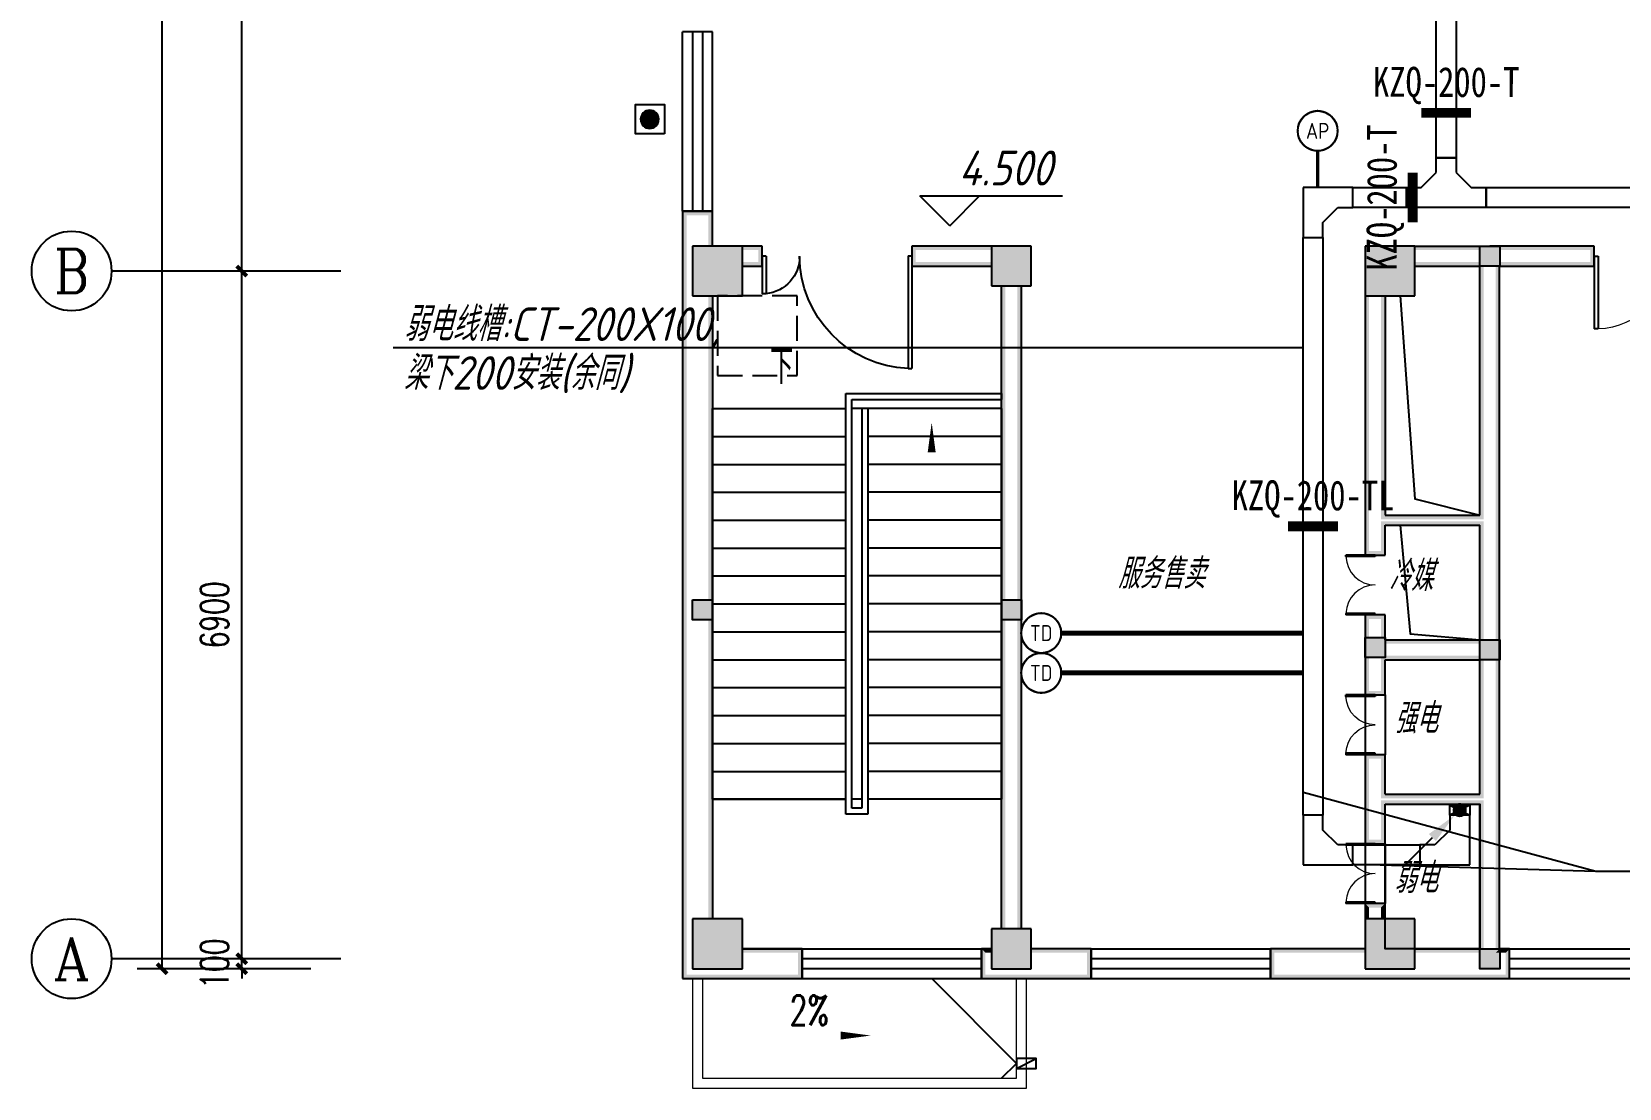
# Model space of a CAD drawing. Extents: x 1252172 to 1336272, y -987752 to -826269.
# Drawn here: x 1272596 to 1288528, y -975603 to -965003 of the extents above; entities that cross this region are included whole.
import ezdxf
from ezdxf.enums import TextEntityAlignment as Align

# ---------------------------------------------------------------- set-up
doc = ezdxf.new("R2010")
doc.units = 0
doc.header["$LTSCALE"] = 1000
doc.header["$PDSIZE"] = 50
doc.linetypes.add('DASH', pattern=[0.35, 0.25, -0.1])
for name, color, linetype in [('1-建筑底图', 8, 'Continuous'), ('AXIS_TEXT', 7, 'Continuous'), ('CABLETRAY_DIM', 3, 'Continuous'), ('CABLETRAY_PDS', 4, 'Continuous'), ('EQUIP-通讯', 3, 'Continuous'), ('gz', 6, 'Continuous'), ('LWIRE', 4, 'Continuous'), ('WIRE-安防', 4, 'Continuous'), ('WIRE-通讯', 4, 'Continuous'), ('抗震支吊架', 2, 'Continuous'), ('电-标注', 1, 'Continuous'), ('防火分区', 255, 'Continuous')]:
    doc.layers.add(name, color=color, linetype=linetype)
doc.styles.add('_TCH_AXIS', font='COMPLEX', dxfattribs={"bigfont": 'GBCBIG'})
doc.styles.add('_TCH_DIM', font='SIMPLEX', dxfattribs={"bigfont": 'GBCBIG'})
doc.styles.add('_TEL_ATTDEF', font='GBENOR', dxfattribs={"width": 0.8, "height": 3, "bigfont": 'GBCBIG'})
doc.styles.add('_TEL_DIM', font='SIMPLEX', dxfattribs={"width": 0.8, "height": 3.5, "bigfont": 'HZTXT'})
doc.styles.add('A_DIM', font='SIMPLEX', dxfattribs={"width": 0.7, "bigfont": 'HZ'})
doc.styles.add('A_DIM_T3', font='SIMPLEX', dxfattribs={"width": 0.7, "bigfont": 'HZ'})
doc.styles.add('COMPLEX', font='COMPLEX')
doc.styles.add('kzcad', font='', dxfattribs={"width": 0.8})
doc.styles.get("Standard").update_dxf_attribs({"font": 'gbeitc.shx', "bigfont": 'gbcbig.shx'})
doc.styles.get('kzcad').set_extended_font_data('SimSun')
doc.linetypes.add('JIEDI', pattern='A,1.25,-0.25,0.25,-0.25,0.625,["/",Standard,S=0.6,R=0,X=0,Y=-0.3],0.625,-0.25,0.25,-0.25', length=4)
doc.dimstyles.new('_TCH_ARCH&&100', dxfattribs={"dimtxt": 280, "dimasz": 100, "dimexe": 250, "dimexo": 300, "dimgap": 135, "dimtad": 1, "dimdec": 0, "dimzin": 0, "dimdsep": 46, "dimtxsty": 'A_DIM_T3', "dimblk": 'ARCHTICK', "dimcen": 0.09, "dimclrt": 7, "dimazin": 2, "dimtfac": 1, "dimtdec": 0, "dimtix": 1, "dimtmove": 2, "dimatfit": 3, "dimfxl": 150, "dimtolj": 1, "dimtzin": 0, "dimarcsym": 0})

# ---------------------------------------------------------------- blocks, each defined once
blk = doc.blocks.new('$equip$00003209')
at = {"const_width": 0.05}
blk.add_lwpolyline([(0, 0.5, -1), (0, -0.5, -1), (0, 0.5, 0.021884)], format="xyb", dxfattribs=at)
blk.add_circle((0, 0), 0.5)
for p in [(0, 0.5), (-0.5, 0), (0.5, 0), (0, -0.5)]:
    blk.add_point(p)
at = {"color": 7, "style": '_TEL_ATTDEF'}
blk.add_attdef('$TEXT$', text='', height=0.4, dxfattribs=at).set_placement((0, 0), align=Align.MIDDLE_CENTER)
at = {"color": 7, "style": '_TEL_DIM', "flags": 1}
for tag in ['A', 'REMARK']:
    blk.add_attdef(tag, text='', height=0.00002, dxfattribs=at).set_placement((0, 0), align=Align.MIDDLE_CENTER)
blk = doc.blocks.new('$equip$00003217')
at = {"const_width": 0.05}
blk.add_lwpolyline([(0, 0.5, -1), (0, -0.5, -1), (0, 0.5, 0.021884)], format="xyb", dxfattribs=at)
blk.add_circle((0, 0), 0.5)
for p in [(0, 0.5), (-0.5, 0), (0.5, 0), (0, -0.5)]:
    blk.add_point(p)
at = {"color": 7, "style": '_TEL_ATTDEF'}
blk.add_attdef('$TEXT$', text='', height=0.4, dxfattribs=at).set_placement((0, 0), align=Align.MIDDLE_CENTER)
at = {"color": 7, "style": '_TEL_DIM', "flags": 1}
for tag in ['A', 'REMARK']:
    blk.add_attdef(tag, text='', height=0.00002, dxfattribs=at).set_placement((0, 0), align=Align.MIDDLE_CENTER)
blk = doc.blocks.new('A$C2CDD3BEF')
at = {"layer": '防火分区'}
h = blk.add_hatch(color=6, dxfattribs=at)
h.dxf.hatch_style = 1
edge = h.paths.add_edge_path()
edge.add_arc((460, 446), 282, 0, 360)
at = {"layer": '防火分区', "color": 6}
blk.add_lwpolyline([(0, 0), (900, 0), (900, 900), (0, 900)], close=True, dxfattribs=at)
blk.add_circle((460, 446), 282, dxfattribs=at)
blk = doc.blocks.new('20220110.20364567')
at = {"layer": 'gz', "ltscale": 0.5}
blk.add_lwpolyline([(4446445, 2233675), (4446645, 2233675), (4446645, 2233875), (4446445, 2233875)], close=True, dxfattribs=at)
blk.add_solid([(4446445, 2233875), (4446645, 2233875), (4446445, 2233675), (4446645, 2233675)], dxfattribs=at)
blk = doc.blocks.new('_ArchTick')
at = {"color": 0, "linetype": 'ByBlock', "const_width": 0.4}
blk.add_lwpolyline([(-0.5, -0.5), (0.5, 0.5)], dxfattribs=at)
blk = doc.blocks.new('*D217')
at = {"layer": '1-建筑底图', "color": 0, "lineweight": -2, "transparency": 16777216}
for p, q in [((1083066, -940010), (1081324, -940010)), ((1081574, -975010), (1081574, -940010)), ((1083066, -975010), (1081324, -975010))]:
    blk.add_line(p, q, dxfattribs=at)
at = {"layer": 'Defpoints', "color": 0}
for p in [(1081574, -940010), (1083366, -940010), (1083366, -975010)]:
    blk.add_point(p, dxfattribs=at)
at = {"layer": '1-建筑底图', "color": 0, "lineweight": -2, "transparency": 16777216, "xscale": 100, "yscale": 100, "zscale": 100}
for p, rotation in [((1081574, -940010), 90), ((1081574, -975010), 270)]:
    blk.add_blockref('_ArchTick', p, dxfattribs=dict(at, rotation=rotation))
at = {"layer": '1-建筑底图', "color": 7, "transparency": 16777216, "insert": (1081299, -957510), "char_height": 280, "attachment_point": 5, "rotation": 90, "style": 'A_DIM_T3'}
blk.add_mtext('\\A1;35000', dxfattribs=at)
blk = doc.blocks.new('*D218')
at = {"layer": '1-建筑底图', "color": 0, "lineweight": -2, "transparency": 16777216}
for p, q in [((1082374, -974910), (1082374, -974810)), ((1083066, -974910), (1082124, -974910)), ((1083066, -975010), (1082124, -975010)), ((1082374, -975010), (1082374, -974910)), ((1082374, -975010), (1082374, -975110))]:
    blk.add_line(p, q, dxfattribs=at)
at = {"layer": 'Defpoints', "color": 0}
for p in [(1082374, -974910), (1083366, -974910), (1083366, -975010)]:
    blk.add_point(p, dxfattribs=at)
at = {"layer": '1-建筑底图', "color": 0, "lineweight": -2, "transparency": 16777216, "xscale": 100, "yscale": 100, "zscale": 100}
for p, rotation in [((1082374, -974910), 270), ((1082374, -975010), 90)]:
    blk.add_blockref('_ArchTick', p, dxfattribs=dict(at, rotation=rotation))
at = {"layer": '1-建筑底图', "color": 7, "transparency": 16777216, "insert": (1082099, -974960), "char_height": 280, "attachment_point": 5, "rotation": 90, "style": 'A_DIM_T3'}
blk.add_mtext('\\A1;100', dxfattribs=at)
blk = doc.blocks.new('*D219')
at = {"layer": '1-建筑底图', "color": 0, "lineweight": -2, "transparency": 16777216}
for p, q in [((1083066, -968010), (1082124, -968010)), ((1082374, -974910), (1082374, -968010)), ((1083066, -974910), (1082124, -974910))]:
    blk.add_line(p, q, dxfattribs=at)
at = {"layer": 'Defpoints', "color": 0}
for p in [(1082374, -968010), (1083366, -968010), (1083366, -974910)]:
    blk.add_point(p, dxfattribs=at)
at = {"layer": '1-建筑底图', "color": 0, "lineweight": -2, "transparency": 16777216, "xscale": 100, "yscale": 100, "zscale": 100}
for p, rotation in [((1082374, -968010), 90), ((1082374, -974910), 270)]:
    blk.add_blockref('_ArchTick', p, dxfattribs=dict(at, rotation=rotation))
at = {"layer": '1-建筑底图', "color": 7, "transparency": 16777216, "insert": (1082099, -971460), "char_height": 280, "attachment_point": 5, "rotation": 90, "style": 'A_DIM_T3'}
blk.add_mtext('\\A1;6900', dxfattribs=at)
blk = doc.blocks.new('*D220')
at = {"layer": '1-建筑底图', "color": 0, "lineweight": -2, "transparency": 16777216}
for p, q in [((1083066, -961110), (1082124, -961110)), ((1082374, -968010), (1082374, -961110)), ((1083066, -968010), (1082124, -968010))]:
    blk.add_line(p, q, dxfattribs=at)
at = {"layer": 'Defpoints', "color": 0}
for p in [(1082374, -961110), (1083366, -961110), (1083366, -968010)]:
    blk.add_point(p, dxfattribs=at)
at = {"layer": '1-建筑底图', "color": 0, "lineweight": -2, "transparency": 16777216, "xscale": 100, "yscale": 100, "zscale": 100}
for p, rotation in [((1082374, -961110), 90), ((1082374, -968010), 270)]:
    blk.add_blockref('_ArchTick', p, dxfattribs=dict(at, rotation=rotation))
at = {"layer": '1-建筑底图', "color": 7, "transparency": 16777216, "insert": (1082099, -964560), "char_height": 280, "attachment_point": 5, "rotation": 90, "style": 'A_DIM_T3'}
blk.add_mtext('\\A1;6900', dxfattribs=at)
blk = doc.blocks.new('$DorLib2D$00000225')
at = {"color": 0}
for p, q in [((0.475, -0.001), (0.475, 0.752)), ((0.475, 0.752), (0.5, 0.752)), ((0.5, -0.001), (0.5, 0.752)), ((-0.5, 0), (-0.5, 0.252)), ((-0.475, 0.252), (-0.5, 0.252)), ((-0.475, 0), (-0.475, 0.252)), ((-0.475, 0), (-0.5, 0)), ((0.475, -0.001), (0.5, -0.001))]:
    blk.add_line(p, q, dxfattribs=at)
for centre, radius, start, end in [((0.505, -0.002), 0.755, 92.2493, 179.7238), ((-0.501, 0.003), 0.251, 359.7899, 84.0974)]:
    blk.add_arc(centre, radius, start, end, dxfattribs=at)
blk = doc.blocks.new('$DorLib2D$00000002')
for p, q in [((-0.5, 0), (-0.5, 0.4875)), ((-0.475, 0.4875), (-0.5, 0.4875)), ((-0.475, 0), (-0.475, 0.4875)), ((0.475, 0), (0.475, 0.4875)), ((0.475, 0.4875), (0.5, 0.4875)), ((0.5, 0), (0.5, 0.4875)), ((-0.5, 0), (-0.475, 0)), ((0.5, 0), (0.475, 0))]:
    blk.add_line(p, q)
at = {"lineweight": 13}
for centre, start, end in [((-0.4875, 0), 0, 88.53072), ((0.4875, 0), 91.46928, 180)]:
    blk.add_arc(centre, 0.4875, start, end, dxfattribs=at)
blk = doc.blocks.new('$WINLIB2D$00000001')
at = {"color": 0}
for points in [[(-0.5, 0.5), (-0.5, -0.5)], [(-0.5, 0.5), (0.5, 0.5)], [(0.5, -0.5), (0.5, 0.5)], [(0.5, 0.1667), (-0.5, 0.1667)], [(0.5, -0.1667), (-0.5, -0.1667)], [(-0.5, -0.5), (0.5, -0.5)]]:
    blk.add_lwpolyline(points, dxfattribs=at)
blk = doc.blocks.new('_AXISO')
blk.add_circle((0, 0), 0.5)
at = {"layer": 'AXIS_TEXT', "style": 'COMPLEX', "width": 1.041667}
blk.add_attdef('A', text='', height=0.56, dxfattribs=at).set_placement((-0.25, -0.28), (0.25, -0.28), align=Align.FIT)
blk = doc.blocks.new('$TelecSys$00000081')
for p, q in [((0.104, 0.104), (0.104, 0.104)), ((-0.104, -0.104), (-0.104, -0.104)), ((-1.15, -1.15), (-0.55, -0.55))]:
    blk.add_line(p, q)
at = {"const_width": 0.142}
blk.add_lwpolyline([(0.071, 0, 1), (-0.071, 0, 1)], format="xyb", close=True, dxfattribs=at)
blk.add_solid([(-0.62, -0.48), (-0.48, -0.62), (-0.1, -0.1)])
at = {"width": 0.8, "flags": 9}
blk.add_attdef('A', (0, 0), '', height=0.00002, rotation=180, dxfattribs=at)
blk = doc.blocks.new('1-2层建筑底图')
at = {"layer": '1-建筑底图'}
for points in [[(1087097.5, -967410), (1086797.5, -967410), (1086837.5, -967450), (1087057.5, -967450)], [(1086797.5, -967410), (1086797.5, -968010), (1086837.5, -968010), (1086837.5, -967450)], [(1087057.5, -967760), (1087097.5, -967760), (1087097.5, -967410), (1087057.5, -967450)], [(1087397.5, -968260), (1087397.5, -967760), (1086897.5, -967760), (1086897.5, -968260)], [(1087397.5, -967760), (1086897.5, -967760), (1086937.5, -967800), (1087357.5, -967800)], [(1086897.5, -967760), (1086897.5, -968260), (1086937.5, -968220), (1086937.5, -967800)], [(1087397.5, -968260), (1087397.5, -967760), (1087357.5, -967800), (1087357.5, -968220)], [(1087397.5, -967760), (1087397.5, -967800), (1087557.5, -967800), (1087597.5, -967760)], [(1087597.5, -967960), (1087597.5, -967760), (1087557.5, -967800), (1087557.5, -967920)], [(1089897.5, -967800), (1089897.5, -967760), (1089097.5, -967760), (1089137.5, -967800)], [(1089097.5, -967760), (1089097.5, -967960), (1089137.5, -967920), (1089137.5, -967800)], [(1090297.5, -968160), (1090297.5, -967760), (1089897.5, -967760), (1089897.5, -968160)], [(1090297.5, -967760), (1089897.5, -967760), (1089937.5, -967800), (1090257.5, -967800)], [(1089897.5, -967760), (1089897.5, -968160), (1089937.5, -968120), (1089937.5, -967800)], [(1090297.5, -968160), (1090297.5, -967760), (1090257.5, -967800), (1090257.5, -968120)], [(1094147.5, -968260), (1094147.5, -967760), (1093647.5, -967760), (1093647.5, -968260)], [(1094147.5, -967760), (1093647.5, -967760), (1093687.5, -967800), (1094107.5, -967800)], [(1093647.5, -967760), (1093647.5, -968260), (1093687.5, -968220), (1093687.5, -967800)], [(1094147.5, -968260), (1094147.5, -967760), (1094107.5, -967800), (1094107.5, -968220)], [(1094147.5, -967760), (1094147.5, -967800), (1094897.5, -967800), (1094897.5, -967760)], [(1095947.5, -967760), (1094897.5, -967760), (1094897.5, -967800), (1095907.5, -967800)], [(1095947.5, -967960), (1095947.5, -967760), (1095907.5, -967800), (1095907.5, -967920)], [(1087397.5, -967920), (1087397.5, -967960), (1087597.5, -967960), (1087557.5, -967920)], [(1089897.5, -967960), (1089897.5, -967920), (1089137.5, -967920), (1089097.5, -967960)], [(1094147.5, -967920), (1094147.5, -967960), (1094797.5, -967960), (1094837.5, -967920)], [(1094797.5, -970460), (1094797.5, -967960), (1094837.5, -967920), (1094837.5, -970500)], [(1094997.5, -970510), (1094997.5, -967960), (1094957.5, -967920), (1094957.5, -970510)], [(1094997.5, -967960), (1095947.5, -967960), (1095907.5, -967920), (1094957.5, -967920)], [(1086797.5, -968010), (1086797.5, -975110), (1086837.5, -975070), (1086837.5, -968010)], [(1089897.5, -968160), (1090297.5, -968160), (1090257.5, -968120), (1089937.5, -968120)], [(1090037.5, -968160), (1089997.5, -968160), (1089997.5, -974610), (1090037.5, -974610)], [(1090197.5, -968160), (1090157.5, -968160), (1090157.5, -974610), (1090197.5, -974610)], [(1086897.5, -968260), (1087397.5, -968260), (1087357.5, -968220), (1086937.5, -968220)], [(1087057.5, -974510), (1087097.5, -974510), (1087097.5, -968260), (1087057.5, -968260)], [(1093647.5, -968260), (1094147.5, -968260), (1094107.5, -968220), (1093687.5, -968220)], [(1093687.5, -968260), (1093647.5, -968260), (1093647.5, -970510), (1093687.5, -970510)], [(1093847.5, -968260), (1093807.5, -968260), (1093807.5, -970500), (1093847.5, -970460)], [(1093647.5, -970510), (1093647.5, -970860), (1093687.5, -970820), (1093687.5, -970510)], [(1093847.5, -970460), (1094797.5, -970460), (1094837.5, -970500), (1093807.5, -970500)], [(1093847.5, -970860), (1093847.5, -970560), (1093807.5, -970520), (1093807.5, -970820)], [(1093847.5, -970560), (1094797.5, -970560), (1094837.5, -970520), (1093807.5, -970520)], [(1094797.5, -971710), (1094797.5, -970560), (1094837.5, -970520), (1094837.5, -971750)], [(1094997.5, -971810), (1094997.5, -970510), (1094957.5, -970510), (1094957.5, -971810)], [(1093647.5, -970860), (1093847.5, -970860), (1093807.5, -970820), (1093687.5, -970820)], [(1093847.5, -971460), (1093647.5, -971460), (1093687.5, -971500), (1093807.5, -971500)], [(1093647.5, -971460), (1093647.5, -971810), (1093687.5, -971810), (1093687.5, -971500)], [(1093847.5, -971710), (1093847.5, -971460), (1093807.5, -971500), (1093807.5, -971750)], [(1093647.5, -971810), (1093647.5, -972263.4), (1093687.5, -972223.4), (1093687.5, -971810)], [(1093847.5, -971710), (1094797.5, -971710), (1094837.5, -971750), (1093807.5, -971750)], [(1094997.5, -973310), (1094997.5, -971810), (1094957.5, -971810), (1094957.5, -973310)], [(1093847.5, -972263.4), (1093847.5, -971910), (1093807.5, -971870), (1093807.5, -972223.4)], [(1093847.5, -971910), (1094797.5, -971910), (1094837.5, -971870), (1093807.5, -971870)], [(1094797.5, -973260), (1094797.5, -971910), (1094837.5, -971870), (1094837.5, -973300)], [(1093647.5, -972263.4), (1093847.5, -972263.4), (1093807.5, -972223.4), (1093687.5, -972223.4)], [(1093847.5, -972863.4), (1093647.5, -972863.4), (1093687.5, -972903.4), (1093807.5, -972903.4)], [(1093647.5, -972863.4), (1093647.5, -973310), (1093687.5, -973310), (1093687.5, -972903.4)], [(1093847.5, -973260), (1093847.5, -972863.4), (1093807.5, -972903.4), (1093807.5, -973300)], [(1093647.5, -973310), (1093647.5, -973756.5), (1093687.5, -973716.5), (1093687.5, -973310)], [(1093847.5, -973260), (1094797.5, -973260), (1094837.5, -973300), (1093807.5, -973300)], [(1093847.5, -973756.5), (1093847.5, -973360), (1093807.5, -973320), (1093807.5, -973716.5)], [(1093847.5, -973360), (1094797.5, -973360), (1094837.5, -973320), (1093807.5, -973320)], [(1094797.5, -974810), (1094797.5, -973360), (1094837.5, -973320), (1094837.5, -974850)], [(1094997.5, -974810), (1094997.5, -973310), (1094957.5, -973310), (1094957.5, -974850)], [(1093647.5, -973756.5), (1093847.5, -973756.5), (1093807.5, -973716.5), (1093687.5, -973716.5)], [(1093847.5, -974356.5), (1093647.5, -974356.5), (1093687.5, -974396.5), (1093807.5, -974396.5)], [(1093647.5, -974510), (1093687.5, -974510), (1093687.5, -974396.5), (1093647.5, -974356.5)], [(1093807.5, -974510), (1093847.5, -974510), (1093847.5, -974356.5), (1093807.5, -974396.5)], [(1087397.5, -975010), (1087397.5, -974510), (1086897.5, -974510), (1086897.5, -975010)], [(1087397.5, -974510), (1086897.5, -974510), (1086937.5, -974550), (1087357.5, -974550)], [(1086897.5, -974510), (1086897.5, -975010), (1086937.5, -974970), (1086937.5, -974550)], [(1087397.5, -975010), (1087397.5, -974510), (1087357.5, -974550), (1087357.5, -974970)], [(1094147.5, -975010), (1094147.5, -974510), (1093647.5, -974510), (1093647.5, -975010)], [(1094147.5, -974510), (1093647.5, -974510), (1093687.5, -974550), (1094107.5, -974550)], [(1093647.5, -974510), (1093647.5, -975010), (1093687.5, -974970), (1093687.5, -974550)], [(1094147.5, -975010), (1094147.5, -974510), (1094107.5, -974550), (1094107.5, -974970)], [(1090297.5, -975010), (1090297.5, -974610), (1089897.5, -974610), (1089897.5, -975010)], [(1090297.5, -974610), (1089897.5, -974610), (1089937.5, -974650), (1090257.5, -974650)], [(1089897.5, -974610), (1089897.5, -975010), (1089937.5, -974970), (1089937.5, -974650)], [(1090297.5, -975010), (1090297.5, -974610), (1090257.5, -974650), (1090257.5, -974970)], [(1087397.5, -974810), (1087397.5, -974850), (1087957.5, -974850), (1087997.5, -974810)], [(1087997.5, -975110), (1087997.5, -974810), (1087957.5, -974850), (1087957.5, -975070)], [(1089897.5, -974850), (1089897.5, -974810), (1089797.5, -974810), (1089837.5, -974850)], [(1089797.5, -974810), (1089797.5, -975110), (1089837.5, -975070), (1089837.5, -974850)], [(1090297.5, -974810), (1090297.5, -974850), (1090857.5, -974850), (1090897.5, -974810)], [(1090897.5, -975110), (1090897.5, -974810), (1090857.5, -974850), (1090857.5, -975070)], [(1093647.5, -974850), (1093647.5, -974810), (1092697.5, -974810), (1092737.5, -974850)], [(1092697.5, -974810), (1092697.5, -975110), (1092737.5, -975070), (1092737.5, -974850)], [(1094147.5, -974810), (1094147.5, -974850), (1094837.5, -974850), (1094797.5, -974810)], [(1095097.5, -974810), (1094997.5, -974810), (1094957.5, -974850), (1095057.5, -974850)], [(1095097.5, -975110), (1095097.5, -974810), (1095057.5, -974850), (1095057.5, -975070)], [(1086897.5, -975010), (1087397.5, -975010), (1087357.5, -974970), (1086937.5, -974970)], [(1089897.5, -975010), (1090297.5, -975010), (1090257.5, -974970), (1089937.5, -974970)], [(1093647.5, -975010), (1094147.5, -975010), (1094107.5, -974970), (1093687.5, -974970)], [(1086797.5, -975110), (1087997.5, -975110), (1087957.5, -975070), (1086837.5, -975070)], [(1089797.5, -975110), (1090097.5, -975110), (1090097.5, -975070), (1089837.5, -975070)], [(1090097.5, -975110), (1090897.5, -975110), (1090857.5, -975070), (1090097.5, -975070)], [(1092697.5, -975110), (1093897.5, -975110), (1093897.5, -975070), (1092737.5, -975070)], [(1093897.5, -975110), (1094897.5, -975110), (1094897.5, -975070), (1093897.5, -975070)], [(1094897.5, -975110), (1095097.5, -975110), (1095057.5, -975070), (1094897.5, -975070)]]:
    blk.add_hatch(color=256, dxfattribs=at).paths.add_polyline_path(points)
for p, q in [((1089478, -967556.8), (1089178, -967256.8)), ((1089178, -967256.8), (1090611.9, -967256.8)), ((1089478, -967556.8), (1089778, -967256.8)), ((1087097.5, -967410), (1086797.5, -967410)), ((1086797.5, -967410), (1086797.5, -968010)), ((1087097.5, -967760), (1087097.5, -967410)), ((1087397.5, -967760), (1086897.5, -967760)), ((1086897.5, -967760), (1086897.5, -968260)), ((1087597.5, -967760), (1087397.5, -967760)), ((1087397.5, -968260), (1087397.5, -967760)), ((1087597.5, -967960), (1087597.5, -967760)), ((1089897.5, -967760), (1089097.5, -967760)), ((1089097.5, -967760), (1089097.5, -967960)), ((1090297.5, -967760), (1089897.5, -967760)), ((1089897.5, -967760), (1089897.5, -968160)), ((1090297.5, -968160), (1090297.5, -967760)), ((1094147.5, -967760), (1093647.5, -967760)), ((1093647.5, -967760), (1093647.5, -968260)), ((1094147.5, -968260), (1094147.5, -967760)), ((1094147.5, -967760), (1094897.5, -967760)), ((1095947.5, -967760), (1094897.5, -967760)), ((1095947.5, -967960), (1095947.5, -967760)), ((1087397.5, -967960), (1087597.5, -967960)), ((1089097.5, -967960), (1089897.5, -967960)), ((1094147.5, -967960), (1094797.5, -967960)), ((1094797.5, -970460), (1094797.5, -967960)), ((1094997.5, -970510), (1094997.5, -967960)), ((1094997.5, -967960), (1095947.5, -967960)), ((1083366.4, -968010), (1081066.4, -968010)), ((1086797.5, -968010), (1086797.5, -975110)), ((1089897.5, -968160), (1090297.5, -968160)), ((1089997.5, -974610), (1089997.5, -968160)), ((1090197.5, -974610), (1090197.5, -968160)), ((1086897.5, -968260), (1087397.5, -968260)), ((1087097.5, -968260), (1087097.5, -974510)), ((1093647.5, -968260), (1094147.5, -968260)), ((1093647.5, -968260), (1093647.5, -970510)), ((1093847.5, -968260), (1093847.5, -970460)), ((1088437.5, -973460), (1088437.5, -969240)), ((1088437.5, -969240), (1089997.5, -969240)), ((1089997.5, -969240), (1089997.5, -969300)), ((1087097.5, -973310), (1087097.5, -969390)), ((1087097.5, -969390), (1088437.5, -969390)), ((1088497.5, -973400), (1088497.5, -969300)), ((1088497.5, -969300), (1089997.5, -969300)), ((1088497.5, -973310), (1088497.5, -969390)), ((1088597.5, -969390), (1088497.5, -969390)), ((1088597.5, -969390), (1088597.5, -973310)), ((1088657.5, -969390), (1088597.5, -969390)), ((1088597.5, -969390), (1088597.5, -973400)), ((1088657.5, -969390), (1088597.5, -969390)), ((1089997.5, -969390), (1088657.5, -969390)), ((1088657.5, -969390), (1088657.5, -973460)), ((1089997.5, -969390), (1089997.5, -973310)), ((1087097.5, -969670), (1088437.5, -969670)), ((1089997.5, -969670), (1088657.5, -969670)), ((1087097.5, -969950), (1088437.5, -969950)), ((1089997.5, -969950), (1088657.5, -969950)), ((1087097.5, -970230), (1088437.5, -970230)), ((1089997.5, -970230), (1088657.5, -970230)), ((1087097.5, -970510), (1088437.5, -970510)), ((1089997.5, -970510), (1088657.5, -970510)), ((1093647.5, -970510), (1093647.5, -970860)), ((1093847.5, -970460), (1094797.5, -970460)), ((1094997.5, -971810), (1094997.5, -970510)), ((1093847.5, -970860), (1093847.5, -970560)), ((1093847.5, -970560), (1094797.5, -970560)), ((1094797.5, -971710), (1094797.5, -970560)), ((1087097.5, -970790), (1088437.5, -970790)), ((1089997.5, -970790), (1088657.5, -970790)), ((1093647.5, -970860), (1093847.5, -970860)), ((1087097.5, -971070), (1088437.5, -971070)), ((1089997.5, -971070), (1088657.5, -971070)), ((1087097.5, -971350), (1088437.5, -971350)), ((1089997.5, -971350), (1088657.5, -971350)), ((1093847.5, -971460), (1093647.5, -971460)), ((1093647.5, -971460), (1093647.5, -971810)), ((1093847.5, -971710), (1093847.5, -971460)), ((1087097.5, -971630), (1088437.5, -971630)), ((1089997.5, -971630), (1088657.5, -971630)), ((1093647.5, -971810), (1093647.5, -972263.4)), ((1093847.5, -971710), (1094797.5, -971710)), ((1094997.5, -973310), (1094997.5, -971810)), ((1087097.5, -971910), (1088437.5, -971910)), ((1089997.5, -971910), (1088657.5, -971910)), ((1093847.5, -972263.4), (1093847.5, -971910)), ((1093847.5, -971910), (1094797.5, -971910)), ((1094797.5, -973260), (1094797.5, -971910)), ((1087097.5, -972190), (1088437.5, -972190)), ((1089997.5, -972190), (1088657.5, -972190)), ((1093647.5, -972263.4), (1093647.5, -972863.4)), ((1093647.5, -972263.4), (1093847.5, -972263.4)), ((1093847.5, -972263.4), (1093847.5, -972863.4)), ((1087097.5, -972470), (1088437.5, -972470)), ((1089997.5, -972470), (1088657.5, -972470)), ((1087097.5, -972750), (1088437.5, -972750)), ((1089997.5, -972750), (1088657.5, -972750)), ((1093847.5, -972863.4), (1093647.5, -972863.4)), ((1093647.5, -972863.4), (1093647.5, -973310)), ((1093847.5, -973260), (1093847.5, -972863.4)), ((1087097.5, -973030), (1088437.5, -973030)), ((1089997.5, -973030), (1088657.5, -973030)), ((1087097.5, -973310), (1088437.5, -973310)), ((1087097.5, -973310), (1087097.5, -974510)), ((1088437.5, -973310), (1087097.5, -973310)), ((1088597.5, -973310), (1088497.5, -973310)), ((1088597.5, -973400), (1088497.5, -973400)), ((1089997.5, -973310), (1088657.5, -973310)), ((1089997.5, -973310), (1088657.5, -973310)), ((1089997.5, -974610), (1089997.5, -973310)), ((1093647.5, -973310), (1093647.5, -973756.5)), ((1093847.5, -973260), (1094797.5, -973260)), ((1093847.5, -973756.5), (1093847.5, -973360)), ((1093847.5, -973360), (1094797.5, -973360)), ((1094797.5, -974810), (1094797.5, -973360)), ((1094997.5, -974810), (1094997.5, -973310)), ((1088657.5, -973460), (1088437.5, -973460)), ((1093647.5, -973756.5), (1093647.5, -974356.5)), ((1093647.5, -973756.5), (1093847.5, -973756.5)), ((1093847.5, -973756.5), (1093847.5, -974356.5)), ((1093847.5, -974356.5), (1093647.5, -974356.5)), ((1093647.5, -974356.5), (1093647.5, -974510)), ((1093847.5, -974510), (1093847.5, -974356.5)), ((1087397.5, -974510), (1086897.5, -974510)), ((1086897.5, -974510), (1086897.5, -975010)), ((1087397.5, -975010), (1087397.5, -974510)), ((1094147.5, -974510), (1093647.5, -974510)), ((1093647.5, -974510), (1093647.5, -975010)), ((1094147.5, -975010), (1094147.5, -974510)), ((1090297.5, -974610), (1089897.5, -974610)), ((1089897.5, -974610), (1089897.5, -975010)), ((1090297.5, -975010), (1090297.5, -974610)), ((1087997.5, -974810), (1087397.5, -974810)), ((1087397.5, -974810), (1089897.5, -974810)), ((1087997.5, -975110), (1087997.5, -974810)), ((1089897.5, -974810), (1089797.5, -974810)), ((1089797.5, -974810), (1089797.5, -975110)), ((1090897.5, -974810), (1090297.5, -974810)), ((1090897.5, -975110), (1090897.5, -974810)), ((1093647.5, -974810), (1092697.5, -974810)), ((1092697.5, -974810), (1092697.5, -975110)), ((1094147.5, -974810), (1094797.5, -974810)), ((1095097.5, -974810), (1094997.5, -974810)), ((1095097.5, -975110), (1095097.5, -974810)), ((1083366.4, -974910), (1081066.4, -974910)), ((1086897.5, -975010), (1087397.5, -975010)), ((1089897.5, -975010), (1090297.5, -975010)), ((1093647.5, -975010), (1094147.5, -975010)), ((1086797.5, -975110), (1087997.5, -975110)), ((1090147.5, -975960), (1089297.5, -975110)), ((1089797.5, -975110), (1090097.5, -975110)), ((1090097.5, -975110), (1090897.5, -975110)), ((1092697.5, -975110), (1093897.5, -975110)), ((1093897.5, -975110), (1094897.5, -975110)), ((1094897.5, -975110), (1095097.5, -975110)), ((1089997.5, -976110), (1090147.5, -975960))]:
    blk.add_line(p, q, dxfattribs=at)
at = {"layer": '1-建筑底图', "linetype": 'DASH'}
blk.add_lwpolyline([(1087147.7, -969060), (1087947.7, -969060), (1087947.7, -968260), (1087147.7, -968260), (1087147.7, -969060)], dxfattribs=at)
at = {"layer": '1-建筑底图'}
for points in [[(1093997.5, -968260), (1094146.1, -970297.5), (1094797.5, -970460)], [(1093997.5, -970560), (1094098.2, -971649), (1094797.5, -971710)], [(1090147.5, -976010), (1090147.5, -976010), (1090347.5, -976010), (1090347.5, -975910), (1090147.5, -975910), (1090147.5, -976010), (1090347.5, -975910)]]:
    blk.add_lwpolyline(points, dxfattribs=at)
for points in [[(1087797.5, -969250, 0, 0, 0), (1087797.5, -974060, 0, 0, 0), (1089297.5, -974060, 0, 0, 0), (1089297.5, -969530, 0, 80, 0), (1089297.5, -969830, 0, 0, 0)], [(1087437.5, -975681, 0, 0, 0), (1088684.5, -975681, 0, 80, 0), (1088384.5, -975681, 0, 0, 0)]]:
    blk.add_lwpolyline(points, format="xyseb", dxfattribs=at)
at = {"layer": '1-建筑底图', "lineweight": 18}
blk.add_lwpolyline([(1090247.5, -975110), (1086897.5, -975110), (1086897.5, -976210), (1090247.5, -976210)], close=True, dxfattribs=at)
blk.add_lwpolyline([(1086997.5, -975110), (1086997.5, -976110), (1090147.5, -976110), (1090147.5, -975110)], dxfattribs=at)
at = {"layer": '1-建筑底图'}
for name, p, xscale, yscale, zscale, rotation in [('$WINLIB2D$00000001', (1086947.5, -966510), -1800, -300, -1800, 270), ('$DorLib2D$00000225', (1088347.5, -967860), -1500, 1500, 200, 179.9999999999967), ('$DorLib2D$00000002', (1093747.5, -971160), -600, -600, 200, 270), ('$DorLib2D$00000002', (1093747.5, -972563.4), 600, -600, 200, 270), ('$DorLib2D$00000002', (1093747.5, -974056.5), -600, -600, 200, 270.0000000000042)]:
    blk.add_blockref(name, p, dxfattribs=dict(at, xscale=xscale, yscale=yscale, zscale=zscale, rotation=rotation))
for name, p, xscale, yscale, zscale in [('A$C2CDD3BEF', (1086617, -966632.4), -0.324, 0.324, 0.324), ('$DorLib2D$00000002', (1096697.5, -967860), 1500, -1500, 1500), ('$WINLIB2D$00000001', (1088897.5, -974960), 1800, 300, 1800), ('$WINLIB2D$00000001', (1091797.5, -974960), 1800, 300, 1800), ('$WINLIB2D$00000001', (1095997.5, -974960), 1800, -300, 1800)]:
    blk.add_blockref(name, p, dxfattribs=dict(at, xscale=xscale, yscale=yscale, zscale=zscale))
ref = blk.add_blockref('_AXISO', (1080666.4, -968010), dxfattribs=dict(at, xscale=800, yscale=800, zscale=800))
ref.add_attrib('A', 'B', dxfattribs={"layer": 'AXIS_TEXT', "height": 435.3, "style": '_TCH_AXIS'}).set_placement((1080490.2, -968227.6), (1080842.6, -968227.6), align=Align.FIT)
at = {"layer": '1-建筑底图', "ltscale": 0.5, "xscale": -1, "rotation": 180}
for p in [(-3351647, 1265914.7), (-3359547, 1262364.7), (-3359547, 1262364.7), (-3356447, 1262364.7), (-3352797, 1261987.7), (-3351647, 1261964.7), (-3351647, 1258864.7)]:
    blk.add_blockref('20220110.20364567', p, dxfattribs=at)
at = {"layer": '1-建筑底图'}
ref = blk.add_blockref('_AXISO', (1080666.4, -974910), dxfattribs=dict(at, xscale=800, yscale=800, zscale=800))
ref.add_attrib('A', 'A', dxfattribs={"layer": 'AXIS_TEXT', "height": 425.2, "style": '_TCH_AXIS'}).set_placement((1080484.2, -975122.6), (1080848.6, -975122.6), align=Align.FIT)
at = {"layer": '1-建筑底图', "color": 7}
blk.add_text('4.500', height=350, dxfattribs=at).set_placement((1089566.7, -967151.8))
for s, height, style, width, p in [('下', 350, 'A_DIM', 0.7, (1087676, -969145)), ('2%%%', 297.5, '_TCH_DIM', 0.705882, (1087871, -975576))]:
    blk.add_text(s, height=height, dxfattribs=dict(at, style=style, width=width)).set_placement(p)
at = {"layer": '1-建筑底图'}
for s, p in [('服务售卖', (1091164.8, -971195.6)), ('冷媒', (1093887.9, -971220.2)), ('强电', (1093937.4, -972648.7)), ('弱电', (1093937.4, -974250.4))]:
    blk.add_text(s, height=302.47, dxfattribs=at).set_placement(p)
for p1, p2, distance, picture, middle in [((1083366.4, -975010), (1083366.4, -940010), 1792.8, '*D217', (1081298.6, -957510)), ((1083366.4, -968010), (1083366.4, -961110), 992.8, '*D220', (1082098.6, -964560)), ((1083366.4, -974910), (1083366.4, -968010), 992.8, '*D219', (1082098.6, -971460)), ((1083366.4, -975010), (1083366.4, -974910), 992.8, '*D218', (1082098.6, -974960))]:
    dim = blk.add_aligned_dim(p1=p1, p2=p2, distance=distance, dimstyle='_TCH_ARCH&&100', dxfattribs=at)
    dim.commit()
    dim.dimension.update_dxf_attribs({"geometry": picture, "text_midpoint": middle})

msp = doc.modelspace()

# ---------------------------------------------------------------- linework, layer by layer
at = {"layer": 'CABLETRAY_DIM'}
for p, q in [((1279990, -968175), (1276223, -968175)), ((1285354, -968175), (1279990, -968175)), ((1285354, -972631), (1288293, -973424)), ((1286127, -973362), (1288293, -973424)), ((1288293, -973424), (1292060, -973424))]:
    msp.add_line(p, q, dxfattribs=at)
at = {"layer": 'CABLETRAY_PDS', "linetype": 'ByBlock'}
for p, q in [((1286691, -966266), (1286691, -947635)), ((1286891, -947635), (1286891, -966266)), ((1286891, -966266), (1286691, -966266)), ((1286691, -966416), (1286691, -966266)), ((1286691, -966266), (1286891, -966266)), ((1286891, -966266), (1286891, -966416)), ((1285854, -966566), (1285354, -966566)), ((1285354, -966566), (1285354, -967066)), ((1285854, -966766), (1285854, -966566)), ((1285854, -966766), (1285854, -966566)), ((1285854, -966566), (1286391, -966566)), ((1286391, -966566), (1286391, -966766)), ((1286391, -966766), (1286391, -966566)), ((1286391, -966566), (1286541, -966566)), ((1286541, -966566), (1286691, -966416)), ((1286891, -966416), (1287041, -966566)), ((1287041, -966566), (1287191, -966566)), ((1287191, -966766), (1287191, -966566)), ((1287191, -966566), (1302307, -966566)), ((1287191, -966566), (1287191, -966766)), ((1285554, -966916), (1285704, -966766)), ((1285704, -966766), (1285854, -966766)), ((1286391, -966766), (1285854, -966766)), ((1287191, -966766), (1286391, -966766)), ((1302307, -966766), (1287191, -966766)), ((1285554, -967066), (1285554, -966916)), ((1285354, -967066), (1285554, -967066)), ((1285354, -972862), (1285354, -967066)), ((1285354, -967066), (1285554, -967066)), ((1285554, -967066), (1285554, -972862)), ((1285554, -972862), (1285354, -972862)), ((1285354, -972862), (1285354, -973362)), ((1285554, -972862), (1285354, -972862)), ((1285554, -973012), (1285554, -972862)), ((1287027, -972862), (1286827, -972862)), ((1286827, -972862), (1286827, -973012)), ((1287027, -973362), (1287027, -972862)), ((1285704, -973162), (1285554, -973012)), ((1286827, -973012), (1286677, -973162)), ((1285854, -973162), (1285704, -973162)), ((1285854, -973362), (1285854, -973162)), ((1285854, -973162), (1286527, -973162)), ((1285854, -973362), (1285854, -973162)), ((1286527, -973162), (1286527, -973362)), ((1286677, -973162), (1286527, -973162)), ((1286527, -973162), (1286527, -973362)), ((1285354, -973362), (1285854, -973362)), ((1286527, -973362), (1285854, -973362)), ((1286527, -973362), (1287027, -973362))]:
    msp.add_line(p, q, dxfattribs=at)
at = {"layer": 'WIRE-安防', "linetype": 'Continuous', "const_width": 35}
msp.add_lwpolyline([(1285501, -966566), (1285501, -966197)], dxfattribs=at)
at = {"layer": 'WIRE-通讯', "linetype": 'Continuous', "const_width": 50}
for points in [[(1282927, -971036), (1285354, -971036)], [(1282927, -971436), (1285354, -971436)]]:
    msp.add_lwpolyline(points, dxfattribs=at)
at = {"layer": '抗震支吊架', "color": 2, "const_width": 100}
for points in [[(1286541, -965816), (1287041, -965816)], [(1286454, -966916), (1286454, -966416)], [(1285204, -969964), (1285704, -969964)]]:
    msp.add_lwpolyline(points, dxfattribs=at)
at = {"layer": '电-标注', "linetype": 'JIEDI'}
msp.add_lwpolyline([(1286177, -972753), (1287127, -972753), (1287127, -974203), (1286177, -974203)], close=True, dxfattribs=at)
at = {"layer": '电-标注', "color": 4, "linetype": 'JIEDI'}
msp.add_lwpolyline([(1286827, -972762), (1287027, -972762), (1287027, -972862), (1286827, -972862)], close=True, dxfattribs=at)
for points in [[(1287027, -972762), (1286827, -972862)], [(1286827, -972762), (1287027, -972862)]]:
    msp.add_lwpolyline(points, dxfattribs=at)

# ---------------------------------------------------------------- block references
at = {"layer": '1-建筑底图'}
msp.add_blockref('1-2层建筑底图', (192330, 607), dxfattribs=at)
at = {"layer": 'EQUIP-通讯', "xscale": 400, "yscale": 400, "zscale": 400}
msp.add_blockref('$equip$00003217', (1285501, -965997), dxfattribs=at).add_auto_attribs({'$TEXT$': 'AP'})
at = {"layer": 'EQUIP-通讯', "linetype": 'JIEDI', "xscale": 400, "yscale": 400, "zscale": 400}
for p in [(1282727, -971036), (1282727, -971436)]:
    msp.add_blockref('$equip$00003209', p, dxfattribs=at).add_auto_attribs({'$TEXT$': 'TD'})
at = {"layer": 'LWIRE', "xscale": 500, "yscale": 500, "zscale": 500}
msp.add_blockref('$TelecSys$00000081', (1286927, -972812), dxfattribs=at)

# ---------------------------------------------------------------- texts
at = {"layer": 'CABLETRAY_DIM', "color": 7}
for s, p in [('弱电线槽:CT-200X100,', (1276328, -968105)), ('梁下200安装(余同) ', (1276328, -968595))]:
    msp.add_text(s, height=337.59, dxfattribs=at).set_placement(p)
at = {"layer": '抗震支吊架', "color": 2, "style": 'kzcad', "width": 0.8}
for s, rotation, p in [('KZQ-200-T', 359.8854, (1286791, -965656)), ('KZQ-200-T', 89.8854, (1286294, -966666)), ('KZQ-200-TL', 359.8854, (1285454, -969804))]:
    msp.add_text(s, height=300, rotation=rotation, dxfattribs=at).set_placement(p, align=Align.CENTER)

doc.saveas('drawing.dxf')
